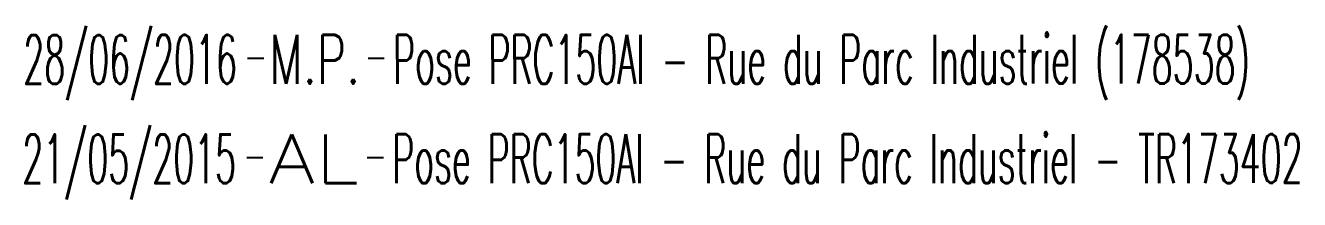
# Model space of a CAD drawing. Header units: millimetres. Extents: x 113190 to 114000, y 149000 to 149995.
# Drawn here: x 113513.36 to 113552.45, y 149266.13 to 149271.48 of the extents above; entities that cross this region are included whole.
import ezdxf
from ezdxf.enums import TextEntityAlignment as Align

# ---------------------------------------------------------------- set-up
doc = ezdxf.new("R2010")
doc.units = ezdxf.units.MM
doc.layers.get('0').update_dxf_attribs({"linetype": 'CONTINUOUS'})
doc.layers.add('M_910', color=7, linetype='CONTINUOUS')
doc.styles.get("Standard").update_dxf_attribs({"font": 'romans.shx', "width": 0.85})

# ---------------------------------------------------------------- blocks, each defined once
blk = doc.blocks.new('GIS_MODF')
at = {"color": 0, "linetype": 'Continuous', "flags": 128}
for points in [[(-2.176, -0.014), (-1.676, -0.014)], [(1.519, -0.014), (2.019, -0.014)]]:
    blk.add_lwpolyline(points, dxfattribs=at)
at = {"color": 0, "linetype": 'Continuous', "width": 0.5}
blk.add_attdef('DATE', text='', height=1.5, dxfattribs=at).set_placement((-2.502, -0.798), align=Align.RIGHT)
at = {"color": 0, "linetype": 'Continuous', "width": 1.771291}
blk.add_attdef('USER', text='', height=1.5, dxfattribs=at).set_placement((-1.507, -0.798), (1.276, -0.798), align=Align.FIT)
at = {"color": 0, "linetype": 'Continuous', "width": 0.5}
blk.add_attdef('DESC', (2.289, -0.798), '', height=1.5, dxfattribs=at)

msp = doc.modelspace()

# ---------------------------------------------------------------- block references
at = {"layer": 'M_910', "linetype": 'Continuous'}
ref = msp.add_blockref('GIS_MODF', (113522.35, 149270.482), dxfattribs=dict(at, rotation=0.01246106116960303))
ref.add_attrib('DATE', '28/06/2016', dxfattribs={"layer": '0', "color": 0, "linetype": 'Continuous', "height": 1.5, "rotation": 0.0125, "width": 0.5}).set_placement((113519.849, 149269.683), align=Align.RIGHT)
ref.add_attrib('USER', 'M.P.', dxfattribs={"layer": '0', "color": 0, "linetype": 'Continuous', "height": 1.5, "rotation": 0.0125, "width": 0.638826}).set_placement((113520.844, 149269.683), (113523.627, 149269.684), align=Align.FIT)
ref.add_attrib('DESC', 'Pose PRC150Al - Rue du Parc Industriel (178538)', (113524.64, 149269.684), dxfattribs={"layer": '0', "color": 0, "linetype": 'Continuous', "height": 1.5, "rotation": 0.0125, "width": 0.5})
at = {"layer": 'M_910', "linetype": 'ByBlock'}
ref = msp.add_blockref('GIS_MODF', (113522.323, 149267.431), dxfattribs=dict(at, rotation=0.01246106116965413))
ref.add_attrib('DATE', '21/05/2015', dxfattribs={"layer": '0', "color": 0, "linetype": 'Continuous', "height": 1.5, "rotation": 0.0125, "width": 0.5}).set_placement((113519.821, 149266.632), align=Align.RIGHT)
ref.add_attrib('USER', 'AL', dxfattribs={"layer": '0', "color": 0, "linetype": 'Continuous', "height": 1.5, "rotation": 0.0125, "width": 1.14613}).set_placement((113520.816, 149266.632), (113523.599, 149266.633), align=Align.FIT)
ref.add_attrib('DESC', 'Pose PRC150Al - Rue du Parc Industriel - TR173402', (113524.612, 149266.633), dxfattribs={"layer": '0', "color": 0, "linetype": 'Continuous', "height": 1.5, "rotation": 0.0125, "width": 0.5})

doc.saveas('drawing.dxf')
